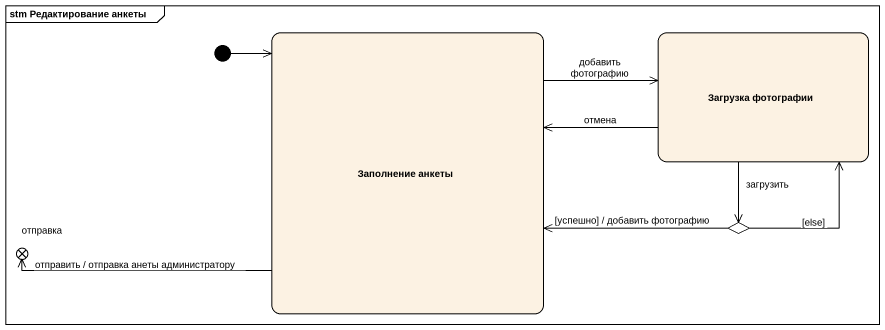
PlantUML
@startuml
mainframe stm Редактирование анкеты
hide empty description
state "Заполнение анкеты" as Заполнение_анкеты
state "Загрузка фотографии" as Загрузка_фотографии
state отправка <<choice>>
state choice1 <<choice>>
[*] --> Заполнение_анкеты
Заполнение_анкеты -right-> Загрузка_фотографии : добавить фотографию
Заполнение_анкеты -left-> отправка : отправить / отправка анеты администратору
Загрузка_фотографии -left-> Заполнение_анкеты : отмена
Загрузка_фотографии --> choice1 : загрузить
choice1 -left-> Заполнение_анкеты : [успешно] / добавить фотографию
choice1 -up-> Загрузка_фотографии : [else]
@enduml
